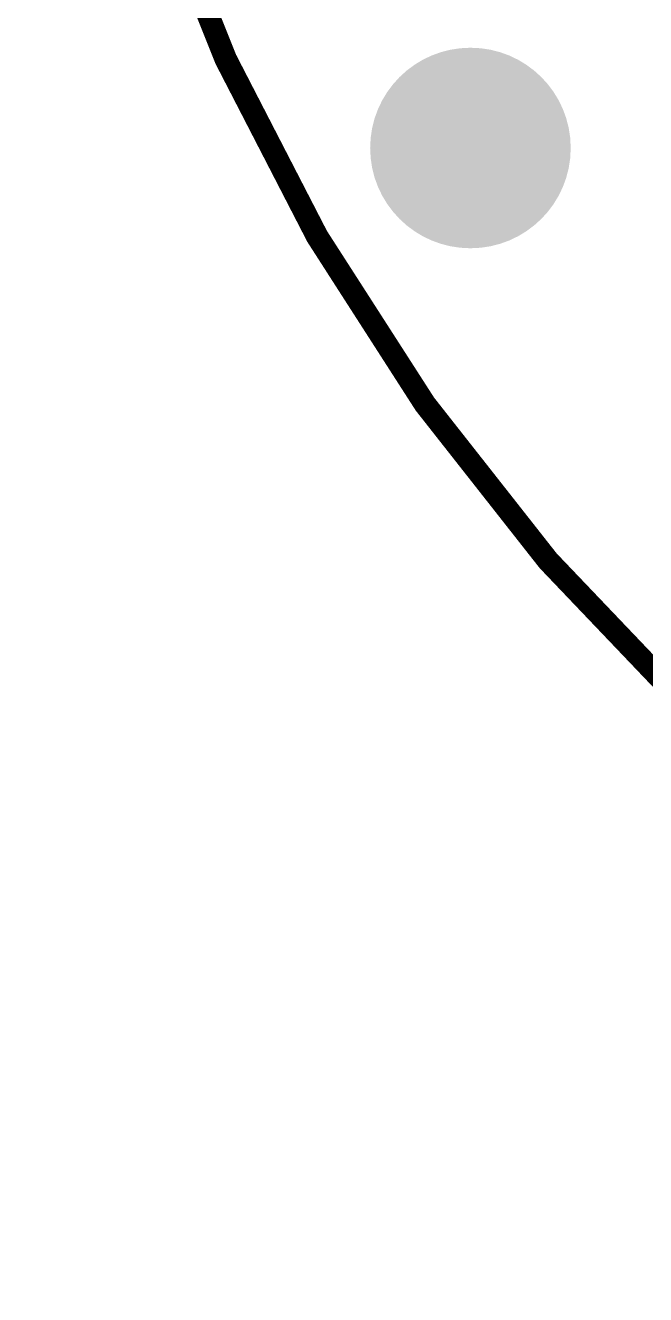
# Model space of a CAD drawing. Header units: millimetres. Extents: x -35.7 to 35.7, y -3.2 to 68.2.
# Drawn here: x -35.69 to -25.18, y -3.19 to 18.33 of the extents above; entities that cross this region are included whole.
import ezdxf

# ---------------------------------------------------------------- set-up
doc = ezdxf.new("R2010")
doc.units = ezdxf.units.MM
for name, color, linetype in [('BottomLayer', 5, 'Continuous'), ('BottomSolder', 6, 'Continuous'), ('Mechanical2', 216, 'Continuous'), ('MultiLayer', 9, 'Continuous'), ('PadHoleLayer', 156, 'Continuous'), ('TopLayer', 1, 'Continuous'), ('TopSolder', 216, 'Continuous')]:
    doc.layers.add(name, color=color, linetype=linetype)

msp = doc.modelspace()

# ---------------------------------------------------------------- hatches: boundary and pattern name
at = {"layer": 'BottomLayer'}
h = msp.add_hatch(color=5, dxfattribs=at)
edge = h.paths.add_edge_path()
edge.add_arc((-28.146, 16.25), 1.5, 0, 360)
at = {"layer": 'BottomSolder'}
h = msp.add_hatch(color=6, dxfattribs=at)
edge = h.paths.add_edge_path()
edge.add_arc((-28.146, 16.25), 1.602, 0, 360)
at = {"layer": 'MultiLayer'}
h = msp.add_hatch(color=9, dxfattribs=at)
edge = h.paths.add_edge_path()
edge.add_arc((-28.146, 16.25), 1.5, 0, 360)
at = {"layer": 'PadHoleLayer'}
h = msp.add_hatch(color=156, dxfattribs=at)
edge = h.paths.add_edge_path()
edge.add_arc((-28.146, 16.25), 1.7, 0, 360)
at = {"layer": 'TopLayer'}
h = msp.add_hatch(color=1, dxfattribs=at)
edge = h.paths.add_edge_path()
edge.add_arc((-28.146, 16.25), 1.5, 0, 360)
at = {"layer": 'TopSolder'}
h = msp.add_hatch(color=216, dxfattribs=at)
edge = h.paths.add_edge_path()
edge.add_arc((-28.146, 16.25), 1.602, 0, 360)

# ---------------------------------------------------------------- linework, layer by layer
at = {"layer": 'Mechanical2', "const_width": 0.381}
for points in [[(-30.744, 14.75, -0.267949), (-30.744, 50.25)], [(0, -3, -0.267949), (-30.744, 14.75)]]:
    msp.add_lwpolyline(points, format="xyb", dxfattribs=at)
at = {"layer": 'Mechanical2', "const_width": 0.191}
msp.add_lwpolyline([(-30.839, 14.75, 1), (-30.649, 14.75, 1)], format="xyb", close=True, dxfattribs=at)
msp.add_lwpolyline([(-30.839, 14.75, 1), (-30.649, 14.75, 1)], format="xyb", close=True, dxfattribs=at)

doc.saveas('drawing.dxf')
